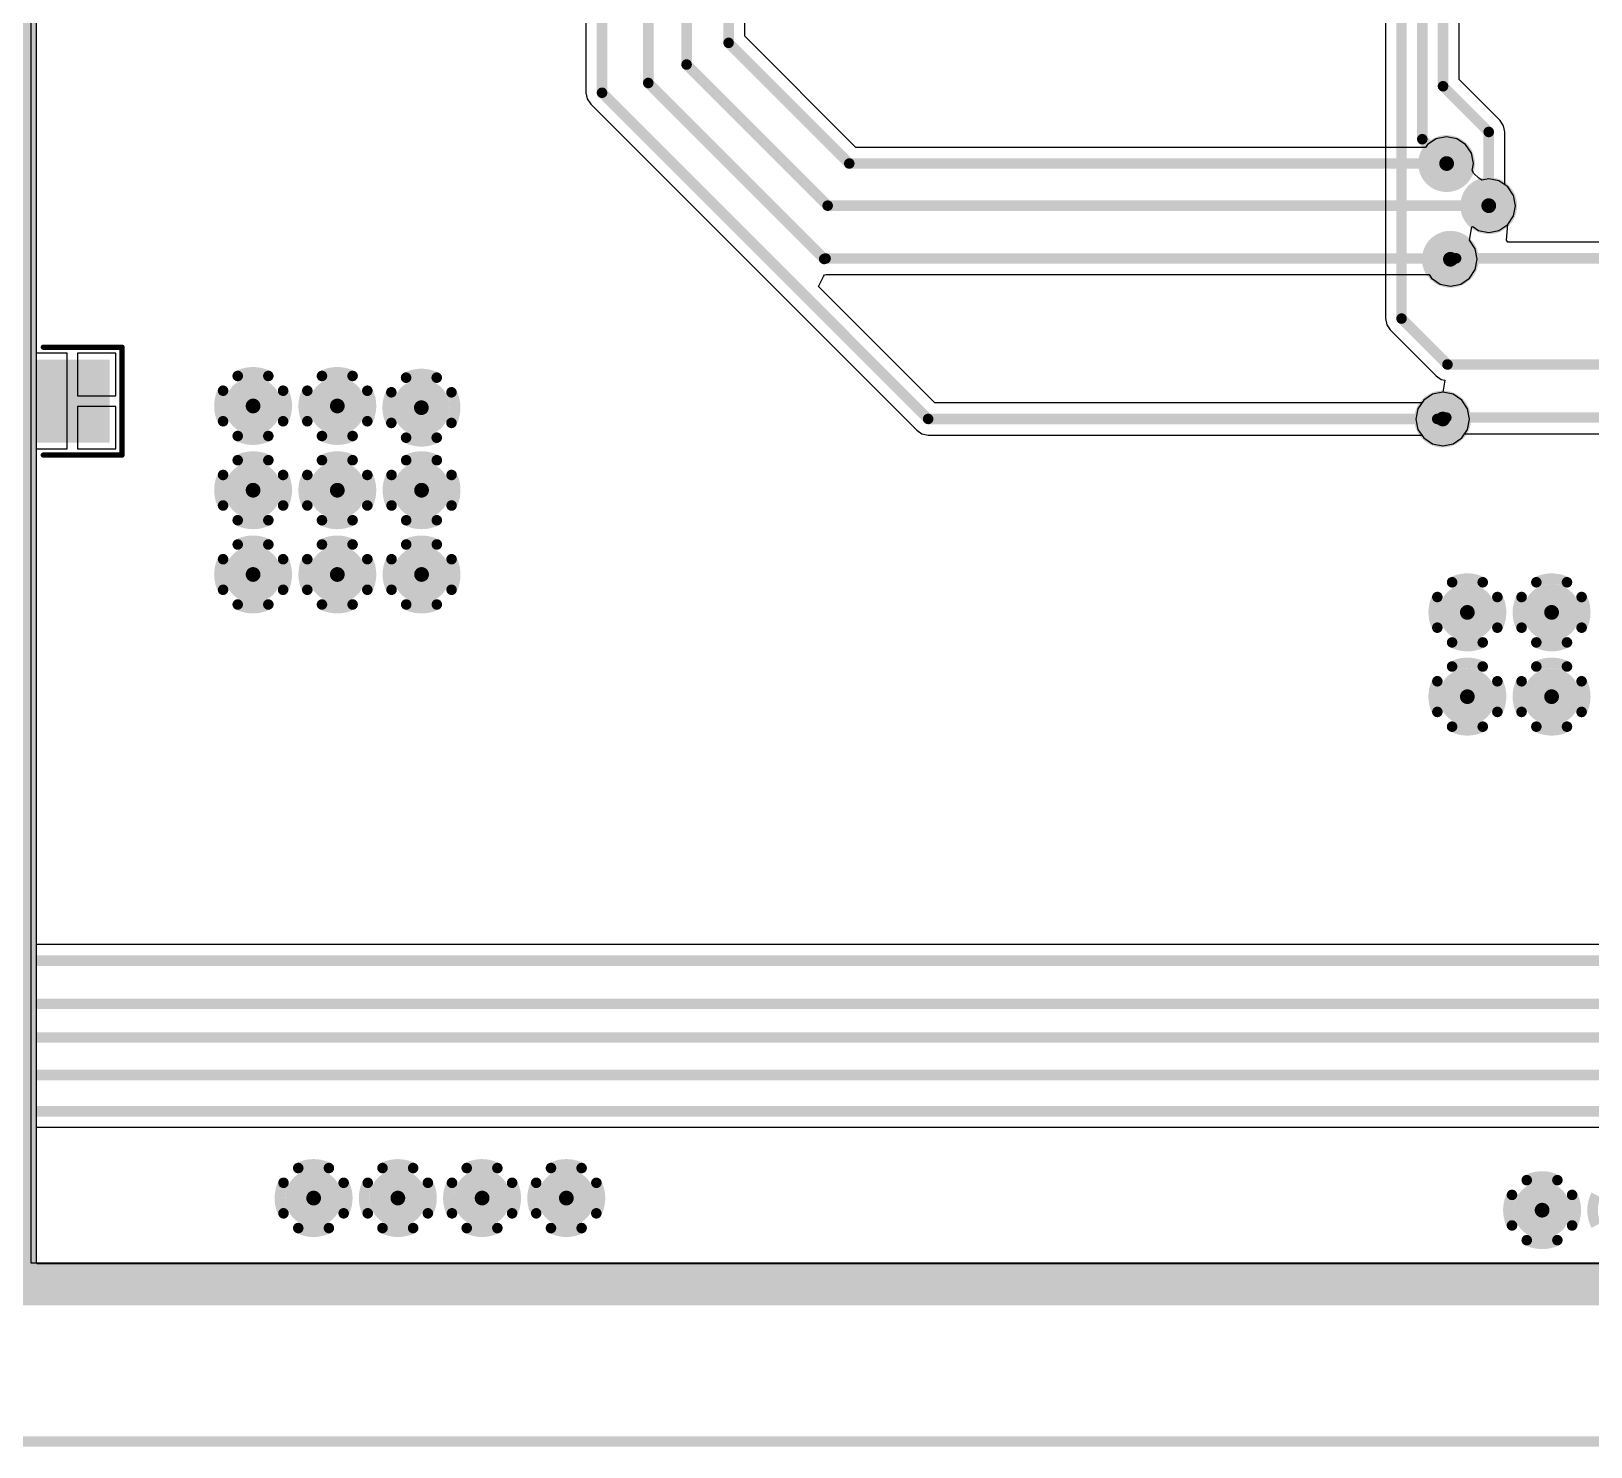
# Model space of a CAD drawing. Header units: millimetres. Extents: x 6.83 to 16.18, y 4.59 to 12.3.
# Drawn here: x 12.358 to 13.839, y 4.687 to 6.031 of the extents above; entities that cross this region are included whole.
import ezdxf

# ---------------------------------------------------------------- set-up
doc = ezdxf.new("R2010")
doc.units = ezdxf.units.MM
doc.header["$MEASUREMENT"] = 0
for name, color, linetype in [('BottomLayer', 5, 'Continuous'), ('BottomSolder', 6, 'Continuous'), ('InternalPlane1', 76, 'Continuous'), ('InternalPlane2', 16, 'Continuous'), ('KeepOutLayer', 6, 'Continuous'), ('Mechanical1', 6, 'Continuous'), ('MultiLayer', 9, 'Continuous'), ('TopLayer', 1, 'Continuous'), ('TopOverlay', 2, 'Continuous'), ('TopPaste', 8, 'Continuous'), ('TopSolder', 216, 'Continuous'), ('ViaHoleLayer', 16, 'Continuous')]:
    doc.layers.add(name, color=color, linetype=linetype)

# ---------------------------------------------------------------- blocks, each defined once
blk = doc.blocks.new('1206_152')
at = {"layer": 'TopLayer'}
for points in [[(-0.0315, -0.0354), (0.0315, -0.0354), (-0.0315, 0.0354), (0.0315, 0.0354)], [(0.0787, -0.0354), (0.1417, -0.0354), (0.0787, 0.0354), (0.1417, 0.0354)]]:
    blk.add_solid(points, dxfattribs=at)
at = {"layer": 'TopOverlay', "const_width": 0.005}
for points in [[(-0.0472, 0.0512), (0.0276, 0.0512)], [(-0.0472, -0.0512), (-0.0472, 0.0512)], [(0.0827, 0.0512), (0.1575, 0.0512)], [(0.1575, -0.0512), (0.1575, 0.0512)], [(-0.0472, -0.0512), (0.0276, -0.0512)], [(0.0827, -0.0512), (0.1575, -0.0512)]]:
    blk.add_lwpolyline(points, dxfattribs=at)
at = {"layer": 'TopOverlay', "const_width": 0.0025}
for points in [[(-0.0485, 0.0512, 1), (-0.046, 0.0512, 1)], [(-0.0485, 0.0512, 1), (-0.046, 0.0512, 1)], [(0.0263, 0.0512, 1), (0.0288, 0.0512, 1)], [(0.0814, 0.0512, 1), (0.0839, 0.0512, 1)], [(0.1562, 0.0512, 1), (0.1587, 0.0512, 1)], [(0.1562, 0.0512, 1), (0.1587, 0.0512, 1)], [(-0.0485, -0.0512, 1), (-0.046, -0.0512, 1)], [(-0.0485, -0.0512, 1), (-0.046, -0.0512, 1)], [(0.0263, -0.0512, 1), (0.0288, -0.0512, 1)], [(0.0814, -0.0512, 1), (0.0839, -0.0512, 1)], [(0.1562, -0.0512, 1), (0.1587, -0.0512, 1)], [(0.1562, -0.0512, 1), (0.1587, -0.0512, 1)]]:
    blk.add_lwpolyline(points, format="xyb", close=True, dxfattribs=at)
at = {"layer": 'TopPaste'}
for points in [[(-0.0315, -0.0354), (0.0315, -0.0354), (-0.0315, 0.0354), (0.0315, 0.0354)], [(0.0787, -0.0354), (0.1417, -0.0354), (0.0787, 0.0354), (0.1417, 0.0354)]]:
    blk.add_solid(points, dxfattribs=at)
at = {"layer": 'TopSolder'}
for points in [[(-0.0355, -0.0394), (0.0355, -0.0394), (-0.0355, 0.0394), (0.0355, 0.0394)], [(0.0747, -0.0394), (0.1457, -0.0394), (0.0747, 0.0394), (0.1457, 0.0394)]]:
    blk.add_solid(points, dxfattribs=at)

msp = doc.modelspace()

# ---------------------------------------------------------------- linework, layer by layer
at = {"layer": 'BottomLayer'}
for p, q in [((12.3628, 4.8611), (12.3628, 9.1768)), ((12.8845, 6.8924), (12.8845, 5.9725)), ((13.0353, 6.0262), (13.0353, 6.4399)), ((13.1409, 5.9206), (13.0353, 6.0262)), ((12.8845, 5.9725), (12.8857, 5.9666)), ((12.8857, 5.9666), (12.889, 5.9617)), ((12.889, 5.9617), (13.1987, 5.652)), ((13.6921, 5.9289), (13.6839, 5.9233)), ((13.7019, 5.9308), (13.6921, 5.9289)), ((13.7116, 5.9289), (13.7019, 5.9308)), ((13.7199, 5.9233), (13.7116, 5.9289)), ((13.682, 5.9206), (13.1409, 5.9206)), ((13.6839, 5.9233), (13.682, 5.9206)), ((13.7254, 5.9151), (13.7199, 5.9233)), ((13.7274, 5.9053), (13.7254, 5.9151)), ((13.7261, 5.8988), (13.7274, 5.9053)), ((13.7279, 5.8958), (13.7261, 5.8988)), ((13.7324, 5.8913), (13.7279, 5.8958)), ((13.7354, 5.8895), (13.7324, 5.8913)), ((13.7419, 5.8908), (13.7354, 5.8895)), ((13.7516, 5.8889), (13.7419, 5.8908)), ((13.7599, 5.8833), (13.7516, 5.8889)), ((13.7654, 5.8751), (13.7599, 5.8833)), ((13.7674, 5.8653), (13.7654, 5.8751)), ((13.7599, 5.8473), (13.7654, 5.8556)), ((13.7654, 5.8556), (13.7674, 5.8653)), ((13.7236, 5.8325), (13.7259, 5.8451)), ((13.7259, 5.8451), (13.7268, 5.8454)), ((13.7268, 5.8454), (13.7321, 5.8418)), ((13.7321, 5.8418), (13.7419, 5.8398)), ((13.7419, 5.8398), (13.7516, 5.8418)), ((13.7516, 5.8418), (13.7599, 5.8473)), ((13.7291, 5.8242), (13.7236, 5.8325)), ((13.731, 5.8144), (13.7291, 5.8242)), ((13.7291, 5.8047), (13.731, 5.8144)), ((13.1055, 5.7885), (13.1102, 5.7981)), ((13.1102, 5.7981), (13.1111, 5.7995)), ((13.1111, 5.7995), (13.1125, 5.7998)), ((13.1125, 5.7998), (13.6853, 5.7998)), ((13.6853, 5.7998), (13.6875, 5.7964)), ((13.6875, 5.7964), (13.6958, 5.7909)), ((13.7153, 5.7909), (13.7236, 5.7964)), ((13.7236, 5.7964), (13.7291, 5.8047)), ((13.2158, 5.6781), (13.1055, 5.7885)), ((13.6958, 5.7909), (13.7055, 5.7889)), ((13.7055, 5.7889), (13.7153, 5.7909)), ((13.6982, 5.6882), (13.6885, 5.6862)), ((13.708, 5.6862), (13.6982, 5.6882)), ((13.6785, 5.6781), (13.2158, 5.6781)), ((13.6802, 5.6807), (13.6785, 5.6781)), ((13.6885, 5.6862), (13.6802, 5.6807)), ((13.7163, 5.6807), (13.708, 5.6862)), ((13.7218, 5.6724), (13.7163, 5.6807)), ((13.7237, 5.6627), (13.7218, 5.6724)), ((13.7218, 5.6529), (13.7237, 5.6627)), ((13.1987, 5.652), (13.2036, 5.6487)), ((13.2036, 5.6487), (13.2095, 5.6475)), ((13.2095, 5.6475), (13.6783, 5.6475)), ((13.6783, 5.6475), (13.6802, 5.6447)), ((13.6802, 5.6447), (13.6885, 5.6391)), ((13.708, 5.6391), (13.7163, 5.6447)), ((13.7163, 5.6447), (13.7218, 5.6529)), ((13.6885, 5.6391), (13.6982, 5.6372)), ((13.6982, 5.6372), (13.708, 5.6391)), ((12.3633, 4.8606), (12.3628, 4.8611)), ((15.6697, 4.8606), (12.3633, 4.8606))]:
    msp.add_line(p, q, dxfattribs=at)
at = {"layer": 'BottomLayer', "const_width": 0.01}
for points in [[(12.9801, 5.9993), (12.9801, 7.7614)], [(13.02, 6.0199), (13.02, 7.6515)], [(12.8998, 5.9725), (12.8998, 6.9122)], [(12.9437, 5.9818), (12.9437, 6.8637)], [(13.02, 6.0199), (13.1346, 5.9053)], [(12.9801, 5.9993), (13.1141, 5.8653)], [(12.9437, 5.9818), (13.1108, 5.8147)], [(12.8998, 5.9725), (13.2095, 5.6628)], [(13.1346, 5.9053), (13.7019, 5.9053)], [(13.1141, 5.8653), (13.7419, 5.8653)], [(13.1121, 5.8151), (13.7039, 5.8151)], [(13.2095, 5.6628), (13.693, 5.6628)]]:
    msp.add_lwpolyline(points, dxfattribs=at)
at = {"layer": 'BottomLayer'}
for points, const_width in [([(13.0175, 6.0199, 1), (13.0225, 6.0199, 1)], 0.005), ([(13.0175, 6.0199, 1), (13.0225, 6.0199, 1)], 0.005), ([(12.9776, 5.9993, 1), (12.9826, 5.9993, 1)], 0.005), ([(12.9776, 5.9993, 1), (12.9826, 5.9993, 1)], 0.005), ([(12.9412, 5.9818, 1), (12.9462, 5.9818, 1)], 0.005), ([(12.9412, 5.9818, 1), (12.9462, 5.9818, 1)], 0.005), ([(12.8973, 5.9725, 1), (12.9023, 5.9725, 1)], 0.005), ([(12.8973, 5.9725, 1), (12.9023, 5.9725, 1)], 0.005), ([(13.1321, 5.9053, 1), (13.1371, 5.9053, 1)], 0.005), ([(13.1321, 5.9053, 1), (13.1371, 5.9053, 1)], 0.005), ([(13.6944, 5.9053, 1), (13.7094, 5.9053, 1)], 0.015), ([(13.6994, 5.9053, 1), (13.7044, 5.9053, 1)], 0.005), ([(13.7344, 5.8653, 1), (13.7494, 5.8653, 1)], 0.015), ([(13.1116, 5.8653, 1), (13.1166, 5.8653, 1)], 0.005), ([(13.1116, 5.8653, 1), (13.1166, 5.8653, 1)], 0.005), ([(13.7394, 5.8653, 1), (13.7444, 5.8653, 1)], 0.005), ([(13.698, 5.8144, 1), (13.713, 5.8144, 1)], 0.015), ([(13.1083, 5.8147, 1), (13.1133, 5.8147, 1)], 0.005), ([(13.1096, 5.8151, 1), (13.1146, 5.8151, 1)], 0.005), ([(13.7014, 5.8151, 1), (13.7064, 5.8151, 1)], 0.005), ([(12.5609, 5.6751, 1), (12.5759, 5.6751, 1)], 0.015), ([(12.6409, 5.6751, 1), (12.6559, 5.6751, 1)], 0.015), ([(12.7207, 5.6735, 1), (12.7357, 5.6735, 1)], 0.015), ([(13.6907, 5.6627, 1), (13.7057, 5.6627, 1)], 0.015), ([(13.207, 5.6628, 1), (13.212, 5.6628, 1)], 0.005), ([(13.207, 5.6628, 1), (13.212, 5.6628, 1)], 0.005), ([(13.6905, 5.6628, 1), (13.6955, 5.6628, 1)], 0.005), ([(12.5609, 5.5951, 1), (12.5759, 5.5951, 1)], 0.015), ([(12.6409, 5.5951, 1), (12.6559, 5.5951, 1)], 0.015), ([(12.7209, 5.5951, 1), (12.7359, 5.5951, 1)], 0.015), ([(12.5609, 5.5151, 1), (12.5759, 5.5151, 1)], 0.015), ([(12.6409, 5.5151, 1), (12.6559, 5.5151, 1)], 0.015), ([(12.7209, 5.5151, 1), (12.7359, 5.5151, 1)], 0.015), ([(13.7141, 5.4791, 1), (13.7291, 5.4791, 1)], 0.015), ([(13.7941, 5.4791, 1), (13.8091, 5.4791, 1)], 0.015), ([(13.7141, 5.3991, 1), (13.7291, 5.3991, 1)], 0.015), ([(13.7941, 5.3991, 1), (13.8091, 5.3991, 1)], 0.015), ([(12.6184, 4.923, 1), (12.6334, 4.923, 1)], 0.015), ([(12.6984, 4.923, 1), (12.7134, 4.923, 1)], 0.015), ([(12.7784, 4.923, 1), (12.7934, 4.923, 1)], 0.015), ([(12.8584, 4.923, 1), (12.8734, 4.923, 1)], 0.015), ([(13.7851, 4.9115, 1), (13.8001, 4.9115, 1)], 0.015)]:
    msp.add_lwpolyline(points, format="xyb", close=True, dxfattribs=dict(at, const_width=const_width))
at = {"layer": 'BottomSolder', "const_width": 0.019}
for points in [[(13.6924, 5.9053, 1), (13.7114, 5.9053, 1)], [(13.7324, 5.8653, 1), (13.7514, 5.8653, 1)], [(13.696, 5.8144, 1), (13.715, 5.8144, 1)], [(12.5589, 5.6751, 1), (12.5779, 5.6751, 1)], [(12.6389, 5.6751, 1), (12.6579, 5.6751, 1)], [(12.7187, 5.6735, 1), (12.7377, 5.6735, 1)], [(13.6887, 5.6627, 1), (13.7077, 5.6627, 1)], [(12.5589, 5.5951, 1), (12.5779, 5.5951, 1)], [(12.6389, 5.5951, 1), (12.6579, 5.5951, 1)], [(12.7189, 5.5951, 1), (12.7379, 5.5951, 1)], [(12.5589, 5.5151, 1), (12.5779, 5.5151, 1)], [(12.6389, 5.5151, 1), (12.6579, 5.5151, 1)], [(12.7189, 5.5151, 1), (12.7379, 5.5151, 1)], [(13.7121, 5.4791, 1), (13.7311, 5.4791, 1)], [(13.7921, 5.4791, 1), (13.8111, 5.4791, 1)], [(13.7121, 5.3991, 1), (13.7311, 5.3991, 1)], [(13.7921, 5.3991, 1), (13.8111, 5.3991, 1)], [(12.6164, 4.923, 1), (12.6354, 4.923, 1)], [(12.6964, 4.923, 1), (12.7154, 4.923, 1)], [(12.7764, 4.923, 1), (12.7954, 4.923, 1)], [(12.8564, 4.923, 1), (12.8754, 4.923, 1)], [(13.7831, 4.9115, 1), (13.8021, 4.9115, 1)]]:
    msp.add_lwpolyline(points, format="xyb", close=True, dxfattribs=at)
at = {"layer": 'InternalPlane1'}
for p, q in [((12.3627, 4.8611), (12.3627, 9.1755)), ((15.6633, 4.8611), (12.3627, 4.8611))]:
    msp.add_line(p, q, dxfattribs=at)
for points, const_width in [([(12.3476, 4.8393), (12.3476, 9.1841)], 0.03), ([(7.1086, 4.841), (15.6716, 4.841)], 0.04)]:
    msp.add_lwpolyline(points, dxfattribs=dict(at, const_width=const_width))
for points, const_width in [([(13.6884, 5.9053, 1), (13.7154, 5.9053, 1)], 0.027), ([(13.7284, 5.8653, 1), (13.7554, 5.8653, 1)], 0.027), ([(13.692, 5.8144, 1), (13.719, 5.8144, 1)], 0.027), ([(12.5513, 5.7036, 1), (12.5563, 5.7036, 1)], 0.005), ([(12.5804, 5.7036, 1), (12.5854, 5.7036, 1)], 0.005), ([(12.6313, 5.7036, 1), (12.6363, 5.7036, 1)], 0.005), ([(12.6604, 5.7036, 1), (12.6654, 5.7036, 1)], 0.005), ([(12.7112, 5.702, 1), (12.7162, 5.702, 1)], 0.005), ([(12.7403, 5.702, 1), (12.7453, 5.702, 1)], 0.005), ([(12.5374, 5.6896, 1), (12.5424, 5.6896, 1)], 0.005), ([(12.5944, 5.6896, 1), (12.5994, 5.6896, 1)], 0.005), ([(12.6174, 5.6896, 1), (12.6224, 5.6896, 1)], 0.005), ([(12.6744, 5.6896, 1), (12.6794, 5.6896, 1)], 0.005), ([(12.6972, 5.6881, 1), (12.7022, 5.6881, 1)], 0.005), ([(12.7543, 5.6881, 1), (12.7593, 5.6881, 1)], 0.005), ([(13.6847, 5.6627, 1), (13.7117, 5.6627, 1)], 0.027), ([(12.5374, 5.6606, 1), (12.5424, 5.6606, 1)], 0.005), ([(12.5944, 5.6606, 1), (12.5994, 5.6606, 1)], 0.005), ([(12.6174, 5.6606, 1), (12.6224, 5.6606, 1)], 0.005), ([(12.6744, 5.6606, 1), (12.6794, 5.6606, 1)], 0.005), ([(12.6972, 5.659, 1), (12.7022, 5.659, 1)], 0.005), ([(12.7543, 5.659, 1), (12.7593, 5.659, 1)], 0.005), ([(12.5513, 5.6466, 1), (12.5563, 5.6466, 1)], 0.005), ([(12.5804, 5.6466, 1), (12.5854, 5.6466, 1)], 0.005), ([(12.6313, 5.6466, 1), (12.6363, 5.6466, 1)], 0.005), ([(12.6604, 5.6466, 1), (12.6654, 5.6466, 1)], 0.005), ([(12.7112, 5.645, 1), (12.7162, 5.645, 1)], 0.005), ([(12.7403, 5.645, 1), (12.7453, 5.645, 1)], 0.005), ([(12.5513, 5.6236, 1), (12.5563, 5.6236, 1)], 0.005), ([(12.5804, 5.6236, 1), (12.5854, 5.6236, 1)], 0.005), ([(12.6313, 5.6236, 1), (12.6363, 5.6236, 1)], 0.005), ([(12.6604, 5.6236, 1), (12.6654, 5.6236, 1)], 0.005), ([(12.7113, 5.6236, 1), (12.7163, 5.6236, 1)], 0.005), ([(12.7404, 5.6236, 1), (12.7454, 5.6236, 1)], 0.005), ([(12.5374, 5.6096, 1), (12.5424, 5.6096, 1)], 0.005), ([(12.5944, 5.6096, 1), (12.5994, 5.6096, 1)], 0.005), ([(12.6174, 5.6096, 1), (12.6224, 5.6096, 1)], 0.005), ([(12.6744, 5.6096, 1), (12.6794, 5.6096, 1)], 0.005), ([(12.6974, 5.6096, 1), (12.7024, 5.6096, 1)], 0.005), ([(12.7544, 5.6096, 1), (12.7594, 5.6096, 1)], 0.005), ([(12.5374, 5.5806, 1), (12.5424, 5.5806, 1)], 0.005), ([(12.5944, 5.5806, 1), (12.5994, 5.5806, 1)], 0.005), ([(12.6174, 5.5806, 1), (12.6224, 5.5806, 1)], 0.005), ([(12.6744, 5.5806, 1), (12.6794, 5.5806, 1)], 0.005), ([(12.6974, 5.5806, 1), (12.7024, 5.5806, 1)], 0.005), ([(12.7544, 5.5806, 1), (12.7594, 5.5806, 1)], 0.005), ([(12.5513, 5.5666, 1), (12.5563, 5.5666, 1)], 0.005), ([(12.5804, 5.5666, 1), (12.5854, 5.5666, 1)], 0.005), ([(12.6313, 5.5666, 1), (12.6363, 5.5666, 1)], 0.005), ([(12.6604, 5.5666, 1), (12.6654, 5.5666, 1)], 0.005), ([(12.7113, 5.5666, 1), (12.7163, 5.5666, 1)], 0.005), ([(12.7404, 5.5666, 1), (12.7454, 5.5666, 1)], 0.005), ([(12.5513, 5.5436, 1), (12.5563, 5.5436, 1)], 0.005), ([(12.5804, 5.5436, 1), (12.5854, 5.5436, 1)], 0.005), ([(12.6313, 5.5436, 1), (12.6363, 5.5436, 1)], 0.005), ([(12.6604, 5.5436, 1), (12.6654, 5.5436, 1)], 0.005), ([(12.7113, 5.5436, 1), (12.7163, 5.5436, 1)], 0.005), ([(12.7404, 5.5436, 1), (12.7454, 5.5436, 1)], 0.005), ([(12.5374, 5.5296, 1), (12.5424, 5.5296, 1)], 0.005), ([(12.5944, 5.5296, 1), (12.5994, 5.5296, 1)], 0.005), ([(12.6174, 5.5296, 1), (12.6224, 5.5296, 1)], 0.005), ([(12.6744, 5.5296, 1), (12.6794, 5.5296, 1)], 0.005), ([(12.6974, 5.5296, 1), (12.7024, 5.5296, 1)], 0.005), ([(12.7544, 5.5296, 1), (12.7594, 5.5296, 1)], 0.005), ([(13.7046, 5.5077, 1), (13.7096, 5.5077, 1)], 0.005), ([(13.7337, 5.5077, 1), (13.7387, 5.5077, 1)], 0.005), ([(13.7846, 5.5077, 1), (13.7896, 5.5077, 1)], 0.005), ([(13.8137, 5.5077, 1), (13.8187, 5.5077, 1)], 0.005), ([(12.5374, 5.5006, 1), (12.5424, 5.5006, 1)], 0.005), ([(12.5944, 5.5006, 1), (12.5994, 5.5006, 1)], 0.005), ([(12.6174, 5.5006, 1), (12.6224, 5.5006, 1)], 0.005), ([(12.6744, 5.5006, 1), (12.6794, 5.5006, 1)], 0.005), ([(12.6974, 5.5006, 1), (12.7024, 5.5006, 1)], 0.005), ([(12.7544, 5.5006, 1), (12.7594, 5.5006, 1)], 0.005), ([(13.6906, 5.4937, 1), (13.6956, 5.4937, 1)], 0.005), ([(13.7476, 5.4937, 1), (13.7526, 5.4937, 1)], 0.005), ([(13.7706, 5.4937, 1), (13.7756, 5.4937, 1)], 0.005), ([(13.8276, 5.4937, 1), (13.8326, 5.4937, 1)], 0.005), ([(12.5513, 5.4866, 1), (12.5563, 5.4866, 1)], 0.005), ([(12.5804, 5.4866, 1), (12.5854, 5.4866, 1)], 0.005), ([(12.6313, 5.4866, 1), (12.6363, 5.4866, 1)], 0.005), ([(12.6604, 5.4866, 1), (12.6654, 5.4866, 1)], 0.005), ([(12.7113, 5.4866, 1), (12.7163, 5.4866, 1)], 0.005), ([(12.7404, 5.4866, 1), (12.7454, 5.4866, 1)], 0.005), ([(13.6906, 5.4646, 1), (13.6956, 5.4646, 1)], 0.005), ([(13.7476, 5.4646, 1), (13.7526, 5.4646, 1)], 0.005), ([(13.7706, 5.4646, 1), (13.7756, 5.4646, 1)], 0.005), ([(13.8276, 5.4646, 1), (13.8326, 5.4646, 1)], 0.005), ([(13.7046, 5.4506, 1), (13.7096, 5.4506, 1)], 0.005), ([(13.7337, 5.4506, 1), (13.7387, 5.4506, 1)], 0.005), ([(13.7846, 5.4506, 1), (13.7896, 5.4506, 1)], 0.005), ([(13.8137, 5.4506, 1), (13.8187, 5.4506, 1)], 0.005), ([(13.7046, 5.4277, 1), (13.7096, 5.4277, 1)], 0.005), ([(13.7337, 5.4277, 1), (13.7387, 5.4277, 1)], 0.005), ([(13.7846, 5.4277, 1), (13.7896, 5.4277, 1)], 0.005), ([(13.8137, 5.4277, 1), (13.8187, 5.4277, 1)], 0.005), ([(13.6906, 5.4137, 1), (13.6956, 5.4137, 1)], 0.005), ([(13.7476, 5.4137, 1), (13.7526, 5.4137, 1)], 0.005), ([(13.7706, 5.4137, 1), (13.7756, 5.4137, 1)], 0.005), ([(13.8276, 5.4137, 1), (13.8326, 5.4137, 1)], 0.005), ([(13.6906, 5.3846, 1), (13.6956, 5.3846, 1)], 0.005), ([(13.7476, 5.3846, 1), (13.7526, 5.3846, 1)], 0.005), ([(13.7706, 5.3846, 1), (13.7756, 5.3846, 1)], 0.005), ([(13.8276, 5.3846, 1), (13.8326, 5.3846, 1)], 0.005), ([(13.7046, 5.3706, 1), (13.7096, 5.3706, 1)], 0.005), ([(13.7337, 5.3706, 1), (13.7387, 5.3706, 1)], 0.005), ([(13.7846, 5.3706, 1), (13.7896, 5.3706, 1)], 0.005), ([(13.8137, 5.3706, 1), (13.8187, 5.3706, 1)], 0.005), ([(12.6088, 4.9515, 1), (12.6138, 4.9515, 1)], 0.005), ([(12.6379, 4.9515, 1), (12.6429, 4.9515, 1)], 0.005), ([(12.6888, 4.9515, 1), (12.6938, 4.9515, 1)], 0.005), ([(12.7179, 4.9515, 1), (12.7229, 4.9515, 1)], 0.005), ([(12.7688, 4.9515, 1), (12.7738, 4.9515, 1)], 0.005), ([(12.7979, 4.9515, 1), (12.8029, 4.9515, 1)], 0.005), ([(12.8488, 4.9515, 1), (12.8538, 4.9515, 1)], 0.005), ([(12.8779, 4.9515, 1), (12.8829, 4.9515, 1)], 0.005), ([(12.5948, 4.9375, 1), (12.5998, 4.9375, 1)], 0.005), ([(12.6519, 4.9375, 1), (12.6569, 4.9375, 1)], 0.005), ([(12.6748, 4.9375, 1), (12.6798, 4.9375, 1)], 0.005), ([(12.7319, 4.9375, 1), (12.7369, 4.9375, 1)], 0.005), ([(12.7548, 4.9375, 1), (12.7598, 4.9375, 1)], 0.005), ([(12.8119, 4.9375, 1), (12.8169, 4.9375, 1)], 0.005), ([(12.8348, 4.9375, 1), (12.8398, 4.9375, 1)], 0.005), ([(12.8919, 4.9375, 1), (12.8969, 4.9375, 1)], 0.005), ([(13.7755, 4.94, 1), (13.7805, 4.94, 1)], 0.005), ([(13.8046, 4.94, 1), (13.8096, 4.94, 1)], 0.005), ([(13.7615, 4.926, 1), (13.7665, 4.926, 1)], 0.005), ([(13.8186, 4.926, 1), (13.8236, 4.926, 1)], 0.005), ([(12.5948, 4.9085, 1), (12.5998, 4.9085, 1)], 0.005), ([(12.6519, 4.9085, 1), (12.6569, 4.9085, 1)], 0.005), ([(12.6748, 4.9085, 1), (12.6798, 4.9085, 1)], 0.005), ([(12.7319, 4.9085, 1), (12.7369, 4.9085, 1)], 0.005), ([(12.7548, 4.9085, 1), (12.7598, 4.9085, 1)], 0.005), ([(12.8119, 4.9085, 1), (12.8169, 4.9085, 1)], 0.005), ([(12.8348, 4.9085, 1), (12.8398, 4.9085, 1)], 0.005), ([(12.8919, 4.9085, 1), (12.8969, 4.9085, 1)], 0.005), ([(12.6088, 4.8945, 1), (12.6138, 4.8945, 1)], 0.005), ([(12.6379, 4.8945, 1), (12.6429, 4.8945, 1)], 0.005), ([(12.6888, 4.8945, 1), (12.6938, 4.8945, 1)], 0.005), ([(12.7179, 4.8945, 1), (12.7229, 4.8945, 1)], 0.005), ([(12.7688, 4.8945, 1), (12.7738, 4.8945, 1)], 0.005), ([(12.7979, 4.8945, 1), (12.8029, 4.8945, 1)], 0.005), ([(12.8488, 4.8945, 1), (12.8538, 4.8945, 1)], 0.005), ([(12.8779, 4.8945, 1), (12.8829, 4.8945, 1)], 0.005), ([(13.7615, 4.897, 1), (13.7665, 4.897, 1)], 0.005), ([(13.7755, 4.883, 1), (13.7805, 4.883, 1)], 0.005), ([(13.8046, 4.883, 1), (13.8096, 4.883, 1)], 0.005), ([(13.8186, 4.897, 1), (13.8236, 4.897, 1)], 0.005), ([(12.3401, 4.8393, 1), (12.3551, 4.8393, 1)], 0.015)]:
    msp.add_lwpolyline(points, format="xyb", close=True, dxfattribs=dict(at, const_width=const_width))
at = {"layer": 'InternalPlane1', "const_width": 0.01}
for points in [[(12.5538, 5.7036, -0.240079), (12.5829, 5.7036)], [(12.6338, 5.7036, -0.240079), (12.6629, 5.7036)], [(12.7137, 5.702, -0.240079), (12.7428, 5.702)], [(12.5399, 5.6606, -0.240079), (12.5399, 5.6896)], [(12.5969, 5.6896, -0.240079), (12.5969, 5.6606)], [(12.6199, 5.6606, -0.240079), (12.6199, 5.6896)], [(12.6769, 5.6896, -0.240079), (12.6769, 5.6606)], [(12.6997, 5.659, -0.240079), (12.6997, 5.6881)], [(12.7568, 5.6881, -0.240079), (12.7568, 5.659)], [(12.5829, 5.6466, -0.240079), (12.5538, 5.6466)], [(12.6629, 5.6466, -0.240079), (12.6338, 5.6466)], [(12.7428, 5.645, -0.240079), (12.7137, 5.645)], [(12.5538, 5.6236, -0.240079), (12.5829, 5.6236)], [(12.6338, 5.6236, -0.240079), (12.6629, 5.6236)], [(12.7138, 5.6236, -0.240079), (12.7429, 5.6236)], [(12.5399, 5.5806, -0.240079), (12.5399, 5.6096)], [(12.5969, 5.6096, -0.240079), (12.5969, 5.5806)], [(12.6199, 5.5806, -0.240079), (12.6199, 5.6096)], [(12.6769, 5.6096, -0.240079), (12.6769, 5.5806)], [(12.6999, 5.5806, -0.240079), (12.6999, 5.6096)], [(12.7569, 5.6096, -0.240079), (12.7569, 5.5806)], [(12.5829, 5.5666, -0.240079), (12.5538, 5.5666)], [(12.6629, 5.5666, -0.240079), (12.6338, 5.5666)], [(12.7429, 5.5666, -0.240079), (12.7138, 5.5666)], [(12.5538, 5.5436, -0.240079), (12.5829, 5.5436)], [(12.6338, 5.5436, -0.240079), (12.6629, 5.5436)], [(12.7138, 5.5436, -0.240079), (12.7429, 5.5436)], [(12.5399, 5.5006, -0.240079), (12.5399, 5.5296)], [(12.5969, 5.5296, -0.240079), (12.5969, 5.5006)], [(12.6199, 5.5006, -0.240079), (12.6199, 5.5296)], [(12.6769, 5.5296, -0.240079), (12.6769, 5.5006)], [(12.6999, 5.5006, -0.240079), (12.6999, 5.5296)], [(12.7569, 5.5296, -0.240079), (12.7569, 5.5006)], [(13.7071, 5.5077, -0.240079), (13.7362, 5.5077)], [(13.7871, 5.5077, -0.240079), (13.8162, 5.5077)], [(13.6931, 5.4646, -0.240079), (13.6931, 5.4937)], [(13.7501, 5.4937, -0.240079), (13.7501, 5.4646)], [(13.7731, 5.4646, -0.240079), (13.7731, 5.4937)], [(13.8301, 5.4937, -0.240079), (13.8301, 5.4646)], [(12.5829, 5.4866, -0.240079), (12.5538, 5.4866)], [(12.6629, 5.4866, -0.240079), (12.6338, 5.4866)], [(12.7429, 5.4866, -0.240079), (12.7138, 5.4866)], [(13.7362, 5.4506, -0.240079), (13.7071, 5.4506)], [(13.8162, 5.4506, -0.240079), (13.7871, 5.4506)], [(13.7071, 5.4277, -0.240079), (13.7362, 5.4277)], [(13.7871, 5.4277, -0.240079), (13.8162, 5.4277)], [(13.6931, 5.3846, -0.240079), (13.6931, 5.4137)], [(13.7501, 5.4137, -0.240079), (13.7501, 5.3846)], [(13.7731, 5.3846, -0.240079), (13.7731, 5.4137)], [(13.8301, 5.4137, -0.240079), (13.8301, 5.3846)], [(13.7362, 5.3706, -0.240079), (13.7071, 5.3706)], [(13.8162, 5.3706, -0.240079), (13.7871, 5.3706)], [(12.6113, 4.9515, -0.240079), (12.6404, 4.9515)], [(12.6913, 4.9515, -0.240079), (12.7204, 4.9515)], [(12.7713, 4.9515, -0.240079), (12.8004, 4.9515)], [(12.8513, 4.9515, -0.240079), (12.8804, 4.9515)], [(13.778, 4.94, -0.240079), (13.8071, 4.94)], [(12.5973, 4.9085, -0.240079), (12.5973, 4.9375)], [(12.6544, 4.9375, -0.240079), (12.6544, 4.9085)], [(12.6773, 4.9085, -0.240079), (12.6773, 4.9375)], [(12.7344, 4.9375, -0.240079), (12.7344, 4.9085)], [(12.7573, 4.9085, -0.240079), (12.7573, 4.9375)], [(12.8144, 4.9375, -0.240079), (12.8144, 4.9085)], [(12.8373, 4.9085, -0.240079), (12.8373, 4.9375)], [(12.8944, 4.9375, -0.240079), (12.8944, 4.9085)], [(13.764, 4.897, -0.240079), (13.764, 4.926)], [(13.8211, 4.926, -0.240079), (13.8211, 4.897)], [(13.844, 4.897, -0.240079), (13.844, 4.926)], [(12.6404, 4.8945, -0.240079), (12.6113, 4.8945)], [(12.7204, 4.8945, -0.240079), (12.6913, 4.8945)], [(12.8004, 4.8945, -0.240079), (12.7713, 4.8945)], [(12.8804, 4.8945, -0.240079), (12.8513, 4.8945)], [(13.8071, 4.883, -0.240079), (13.778, 4.883)]]:
    msp.add_lwpolyline(points, format="xyb", dxfattribs=at)
at = {"layer": 'InternalPlane2'}
for p, q in [((12.3577, 4.8611), (12.3577, 9.1684)), ((15.6633, 4.8611), (12.3577, 4.8611))]:
    msp.add_line(p, q, dxfattribs=at)
at = {"layer": 'InternalPlane2', "const_width": 0.027}
for points in [[(13.6884, 5.9053, 1), (13.7154, 5.9053, 1)], [(13.7284, 5.8653, 1), (13.7554, 5.8653, 1)], [(13.692, 5.8144, 1), (13.719, 5.8144, 1)], [(12.5549, 5.6751, 1), (12.5819, 5.6751, 1)], [(12.6349, 5.6751, 1), (12.6619, 5.6751, 1)], [(12.7147, 5.6735, 1), (12.7417, 5.6735, 1)], [(13.6847, 5.6627, 1), (13.7117, 5.6627, 1)], [(12.5549, 5.5951, 1), (12.5819, 5.5951, 1)], [(12.6349, 5.5951, 1), (12.6619, 5.5951, 1)], [(12.7149, 5.5951, 1), (12.7419, 5.5951, 1)], [(12.5549, 5.5151, 1), (12.5819, 5.5151, 1)], [(12.6349, 5.5151, 1), (12.6619, 5.5151, 1)], [(12.7149, 5.5151, 1), (12.7419, 5.5151, 1)], [(13.7081, 5.4791, 1), (13.7351, 5.4791, 1)], [(13.7881, 5.4791, 1), (13.8151, 5.4791, 1)], [(13.7081, 5.3991, 1), (13.7351, 5.3991, 1)], [(13.7881, 5.3991, 1), (13.8151, 5.3991, 1)], [(12.6124, 4.923, 1), (12.6394, 4.923, 1)], [(12.6924, 4.923, 1), (12.7194, 4.923, 1)], [(12.7724, 4.923, 1), (12.7994, 4.923, 1)], [(12.8524, 4.923, 1), (12.8794, 4.923, 1)], [(13.7791, 4.9115, 1), (13.8061, 4.9115, 1)]]:
    msp.add_lwpolyline(points, format="xyb", close=True, dxfattribs=at)
at = {"layer": 'InternalPlane2', "const_width": 0.04}
msp.add_lwpolyline([(7.1086, 4.841), (15.6716, 4.841)], dxfattribs=at)
at = {"layer": 'KeepOutLayer', "const_width": 0.01}
for points in [[(7.1086, 4.841), (15.6716, 4.841)], [(7.1094, 4.8407), (15.6723, 4.8407)]]:
    msp.add_lwpolyline(points, dxfattribs=at)
at = {"layer": 'Mechanical1', "const_width": 0.01}
msp.add_lwpolyline([(7.1094, 4.8407), (15.6723, 4.8407)], dxfattribs=at)
at = {"layer": 'MultiLayer', "const_width": 0.015}
for points in [[(13.6944, 5.9053, 1), (13.7094, 5.9053, 1)], [(13.7344, 5.8653, 1), (13.7494, 5.8653, 1)], [(13.698, 5.8144, 1), (13.713, 5.8144, 1)], [(12.5609, 5.6751, 1), (12.5759, 5.6751, 1)], [(12.6409, 5.6751, 1), (12.6559, 5.6751, 1)], [(12.7207, 5.6735, 1), (12.7357, 5.6735, 1)], [(13.6907, 5.6627, 1), (13.7057, 5.6627, 1)], [(12.5609, 5.5951, 1), (12.5759, 5.5951, 1)], [(12.6409, 5.5951, 1), (12.6559, 5.5951, 1)], [(12.7209, 5.5951, 1), (12.7359, 5.5951, 1)], [(12.5609, 5.5151, 1), (12.5759, 5.5151, 1)], [(12.6409, 5.5151, 1), (12.6559, 5.5151, 1)], [(12.7209, 5.5151, 1), (12.7359, 5.5151, 1)], [(13.7141, 5.4791, 1), (13.7291, 5.4791, 1)], [(13.7941, 5.4791, 1), (13.8091, 5.4791, 1)], [(13.7141, 5.3991, 1), (13.7291, 5.3991, 1)], [(13.7941, 5.3991, 1), (13.8091, 5.3991, 1)], [(12.6184, 4.923, 1), (12.6334, 4.923, 1)], [(12.6984, 4.923, 1), (12.7134, 4.923, 1)], [(12.7784, 4.923, 1), (12.7934, 4.923, 1)], [(12.8584, 4.923, 1), (12.8734, 4.923, 1)], [(13.7851, 4.9115, 1), (13.8001, 4.9115, 1)]]:
    msp.add_lwpolyline(points, format="xyb", close=True, dxfattribs=at)
at = {"layer": 'TopLayer'}
for p, q in [((12.3627, 5.7251), (12.3627, 6.4266)), ((13.6438, 6.1699), (13.6438, 5.7581)), ((13.7137, 5.9851), (13.7137, 6.1064)), ((13.7527, 5.9461), (13.7137, 5.9851)), ((13.756, 5.9412), (13.7527, 5.9461)), ((13.7572, 5.9353), (13.756, 5.9412)), ((13.7572, 5.8852), (13.7572, 5.9353)), ((13.7599, 5.8833), (13.7572, 5.8852)), ((13.7654, 5.8751), (13.7599, 5.8833)), ((13.7674, 5.8653), (13.7654, 5.8751)), ((13.7599, 5.8473), (13.7654, 5.8556)), ((13.7654, 5.8556), (13.7674, 5.8653)), ((13.7588, 5.8325), (13.7599, 5.8473)), ((13.7601, 5.8306), (13.7588, 5.8325)), ((13.9485, 5.8306), (13.7601, 5.8306)), ((13.6438, 5.7581), (13.645, 5.7523)), ((13.645, 5.7523), (13.6483, 5.7473)), ((13.6483, 5.7473), (13.6919, 5.7037)), ((12.3917, 5.7251), (12.3627, 5.7251)), ((12.3917, 5.6797), (12.3917, 5.7251)), ((12.4382, 5.7251), (12.4017, 5.7251)), ((12.4017, 5.7251), (12.4017, 5.6847)), ((12.4382, 5.6847), (12.4382, 5.7251)), ((13.6919, 5.7037), (13.6968, 5.7004)), ((13.6982, 5.6882), (13.6885, 5.6862)), ((13.6968, 5.7004), (13.7003, 5.6997)), ((13.7003, 5.6997), (13.6982, 5.6882)), ((12.3917, 5.6343), (12.3917, 5.6797)), ((12.4017, 5.6847), (12.4382, 5.6847)), ((12.4382, 5.6747), (12.4017, 5.6747)), ((12.4017, 5.6747), (12.4017, 5.6343)), ((12.4382, 5.6343), (12.4382, 5.6747)), ((13.6802, 5.6807), (13.6747, 5.6724)), ((13.6885, 5.6862), (13.6802, 5.6807)), ((13.6747, 5.6724), (13.6727, 5.6627)), ((13.6727, 5.6627), (13.6747, 5.6529)), ((13.6747, 5.6529), (13.6802, 5.6447)), ((13.6802, 5.6447), (13.6885, 5.6391)), ((13.708, 5.6391), (13.7163, 5.6447)), ((13.7163, 5.6447), (13.719, 5.6488)), ((13.719, 5.6488), (13.9548, 5.6488)), ((12.3627, 5.1638), (12.3627, 5.6343)), ((12.3627, 5.6343), (12.3917, 5.6343)), ((12.4017, 5.6343), (12.4382, 5.6343)), ((13.6885, 5.6391), (13.6982, 5.6372)), ((13.6982, 5.6372), (13.708, 5.6391)), ((14.2665, 5.1638), (12.3627, 5.1638)), ((12.3627, 4.8613), (12.3627, 4.9902)), ((12.3627, 4.9902), (14.133, 4.9902)), ((12.3628, 4.8612), (12.3627, 4.8613)), ((15.4787, 4.8612), (12.3628, 4.8612))]:
    msp.add_line(p, q, dxfattribs=at)
at = {"layer": 'TopLayer', "const_width": 0.01}
for points in [[(13.6591, 5.7581), (13.6591, 6.4182)], [(13.6788, 5.9284), (13.6788, 6.4182)], [(13.6985, 5.9787), (13.6985, 6.4182)], [(13.6985, 5.9787), (13.7419, 5.9353)], [(13.7419, 5.8653), (13.7419, 5.9353)], [(13.6788, 5.9284), (13.7019, 5.9053)], [(13.7109, 5.8153), (13.9869, 5.8153)], [(13.6591, 5.7581), (13.7027, 5.7145)], [(13.7027, 5.7145), (13.9869, 5.7145)], [(13.7016, 5.6641), (13.9869, 5.6641)], [(10.2868, 5.1485), (14.2863, 5.1485)], [(10.6636, 5.1074), (14.3435, 5.1074)], [(10.8481, 5.0754), (14.4391, 5.0754)], [(8.6431, 5.0398), (14.0811, 5.0398)], [(8.6065, 5.0054), (14.1521, 5.0054)]]:
    msp.add_lwpolyline(points, dxfattribs=at)
at = {"layer": 'TopLayer'}
for points, const_width in [([(13.696, 5.9787, 1), (13.701, 5.9787, 1)], 0.005), ([(13.696, 5.9787, 1), (13.701, 5.9787, 1)], 0.005), ([(13.7394, 5.9353, 1), (13.7444, 5.9353, 1)], 0.005), ([(13.7394, 5.9353, 1), (13.7444, 5.9353, 1)], 0.005), ([(13.6763, 5.9284, 1), (13.6813, 5.9284, 1)], 0.005), ([(13.6763, 5.9284, 1), (13.6813, 5.9284, 1)], 0.005), ([(13.6944, 5.9053, 1), (13.7094, 5.9053, 1)], 0.015), ([(13.6994, 5.9053, 1), (13.7044, 5.9053, 1)], 0.005), ([(13.7344, 5.8653, 1), (13.7494, 5.8653, 1)], 0.015), ([(13.7394, 5.8653, 1), (13.7444, 5.8653, 1)], 0.005), ([(13.698, 5.8144, 1), (13.713, 5.8144, 1)], 0.015), ([(13.7084, 5.8153, 1), (13.7134, 5.8153, 1)], 0.005), ([(13.6566, 5.7581, 1), (13.6616, 5.7581, 1)], 0.005), ([(13.6566, 5.7581, 1), (13.6616, 5.7581, 1)], 0.005), ([(13.7002, 5.7145, 1), (13.7052, 5.7145, 1)], 0.005), ([(13.7002, 5.7145, 1), (13.7052, 5.7145, 1)], 0.005), ([(12.5609, 5.6751, 1), (12.5759, 5.6751, 1)], 0.015), ([(12.6409, 5.6751, 1), (12.6559, 5.6751, 1)], 0.015), ([(12.7207, 5.6735, 1), (12.7357, 5.6735, 1)], 0.015), ([(13.6907, 5.6627, 1), (13.7057, 5.6627, 1)], 0.015), ([(13.6991, 5.6641, 1), (13.7041, 5.6641, 1)], 0.005), ([(12.5609, 5.5951, 1), (12.5759, 5.5951, 1)], 0.015), ([(12.6409, 5.5951, 1), (12.6559, 5.5951, 1)], 0.015), ([(12.7209, 5.5951, 1), (12.7359, 5.5951, 1)], 0.015), ([(12.5609, 5.5151, 1), (12.5759, 5.5151, 1)], 0.015), ([(12.6409, 5.5151, 1), (12.6559, 5.5151, 1)], 0.015), ([(12.7209, 5.5151, 1), (12.7359, 5.5151, 1)], 0.015), ([(13.7141, 5.4791, 1), (13.7291, 5.4791, 1)], 0.015), ([(13.7941, 5.4791, 1), (13.8091, 5.4791, 1)], 0.015), ([(13.7141, 5.3991, 1), (13.7291, 5.3991, 1)], 0.015), ([(13.7941, 5.3991, 1), (13.8091, 5.3991, 1)], 0.015), ([(12.6184, 4.923, 1), (12.6334, 4.923, 1)], 0.015), ([(12.6984, 4.923, 1), (12.7134, 4.923, 1)], 0.015), ([(12.7784, 4.923, 1), (12.7934, 4.923, 1)], 0.015), ([(12.8584, 4.923, 1), (12.8734, 4.923, 1)], 0.015), ([(13.7851, 4.9115, 1), (13.8001, 4.9115, 1)], 0.015)]:
    msp.add_lwpolyline(points, format="xyb", close=True, dxfattribs=dict(at, const_width=const_width))
at = {"layer": 'TopOverlay', "const_width": 0.01}
msp.add_lwpolyline([(11.6284, 4.6918), (15.7647, 4.6918)], dxfattribs=at)
at = {"layer": 'TopSolder', "const_width": 0.019}
for points in [[(13.6924, 5.9053, 1), (13.7114, 5.9053, 1)], [(13.7324, 5.8653, 1), (13.7514, 5.8653, 1)], [(13.696, 5.8144, 1), (13.715, 5.8144, 1)], [(12.5589, 5.6751, 1), (12.5779, 5.6751, 1)], [(12.6389, 5.6751, 1), (12.6579, 5.6751, 1)], [(12.7187, 5.6735, 1), (12.7377, 5.6735, 1)], [(13.6887, 5.6627, 1), (13.7077, 5.6627, 1)], [(12.5589, 5.5951, 1), (12.5779, 5.5951, 1)], [(12.6389, 5.5951, 1), (12.6579, 5.5951, 1)], [(12.7189, 5.5951, 1), (12.7379, 5.5951, 1)], [(12.5589, 5.5151, 1), (12.5779, 5.5151, 1)], [(12.6389, 5.5151, 1), (12.6579, 5.5151, 1)], [(12.7189, 5.5151, 1), (12.7379, 5.5151, 1)], [(13.7121, 5.4791, 1), (13.7311, 5.4791, 1)], [(13.7921, 5.4791, 1), (13.8111, 5.4791, 1)], [(13.7121, 5.3991, 1), (13.7311, 5.3991, 1)], [(13.7921, 5.3991, 1), (13.8111, 5.3991, 1)], [(12.6164, 4.923, 1), (12.6354, 4.923, 1)], [(12.6964, 4.923, 1), (12.7154, 4.923, 1)], [(12.7764, 4.923, 1), (12.7954, 4.923, 1)], [(12.8564, 4.923, 1), (12.8754, 4.923, 1)], [(13.7831, 4.9115, 1), (13.8021, 4.9115, 1)]]:
    msp.add_lwpolyline(points, format="xyb", close=True, dxfattribs=at)
at = {"layer": 'ViaHoleLayer', "const_width": 0.007}
for points in [[(13.6984, 5.9053, 1), (13.7054, 5.9053, 1)], [(13.7384, 5.8653, 1), (13.7454, 5.8653, 1)], [(13.702, 5.8144, 1), (13.709, 5.8144, 1)], [(12.5649, 5.6751, 1), (12.5719, 5.6751, 1)], [(12.6449, 5.6751, 1), (12.6519, 5.6751, 1)], [(12.7247, 5.6735, 1), (12.7317, 5.6735, 1)], [(13.6947, 5.6627, 1), (13.7017, 5.6627, 1)], [(12.5649, 5.5951, 1), (12.5719, 5.5951, 1)], [(12.6449, 5.5951, 1), (12.6519, 5.5951, 1)], [(12.7249, 5.5951, 1), (12.7319, 5.5951, 1)], [(12.5649, 5.5151, 1), (12.5719, 5.5151, 1)], [(12.6449, 5.5151, 1), (12.6519, 5.5151, 1)], [(12.7249, 5.5151, 1), (12.7319, 5.5151, 1)], [(13.7181, 5.4791, 1), (13.7251, 5.4791, 1)], [(13.7981, 5.4791, 1), (13.8051, 5.4791, 1)], [(13.7181, 5.3991, 1), (13.7251, 5.3991, 1)], [(13.7981, 5.3991, 1), (13.8051, 5.3991, 1)], [(12.6224, 4.923, 1), (12.6294, 4.923, 1)], [(12.7024, 4.923, 1), (12.7094, 4.923, 1)], [(12.7824, 4.923, 1), (12.7894, 4.923, 1)], [(12.8624, 4.923, 1), (12.8694, 4.923, 1)], [(13.7891, 4.9115, 1), (13.7961, 4.9115, 1)]]:
    msp.add_lwpolyline(points, format="xyb", close=True, dxfattribs=at)

# ---------------------------------------------------------------- block references
at = {"rotation": 360}
msp.add_blockref('1206_152', (12.2865, 5.6797), dxfattribs=at)

doc.saveas('drawing.dxf')
